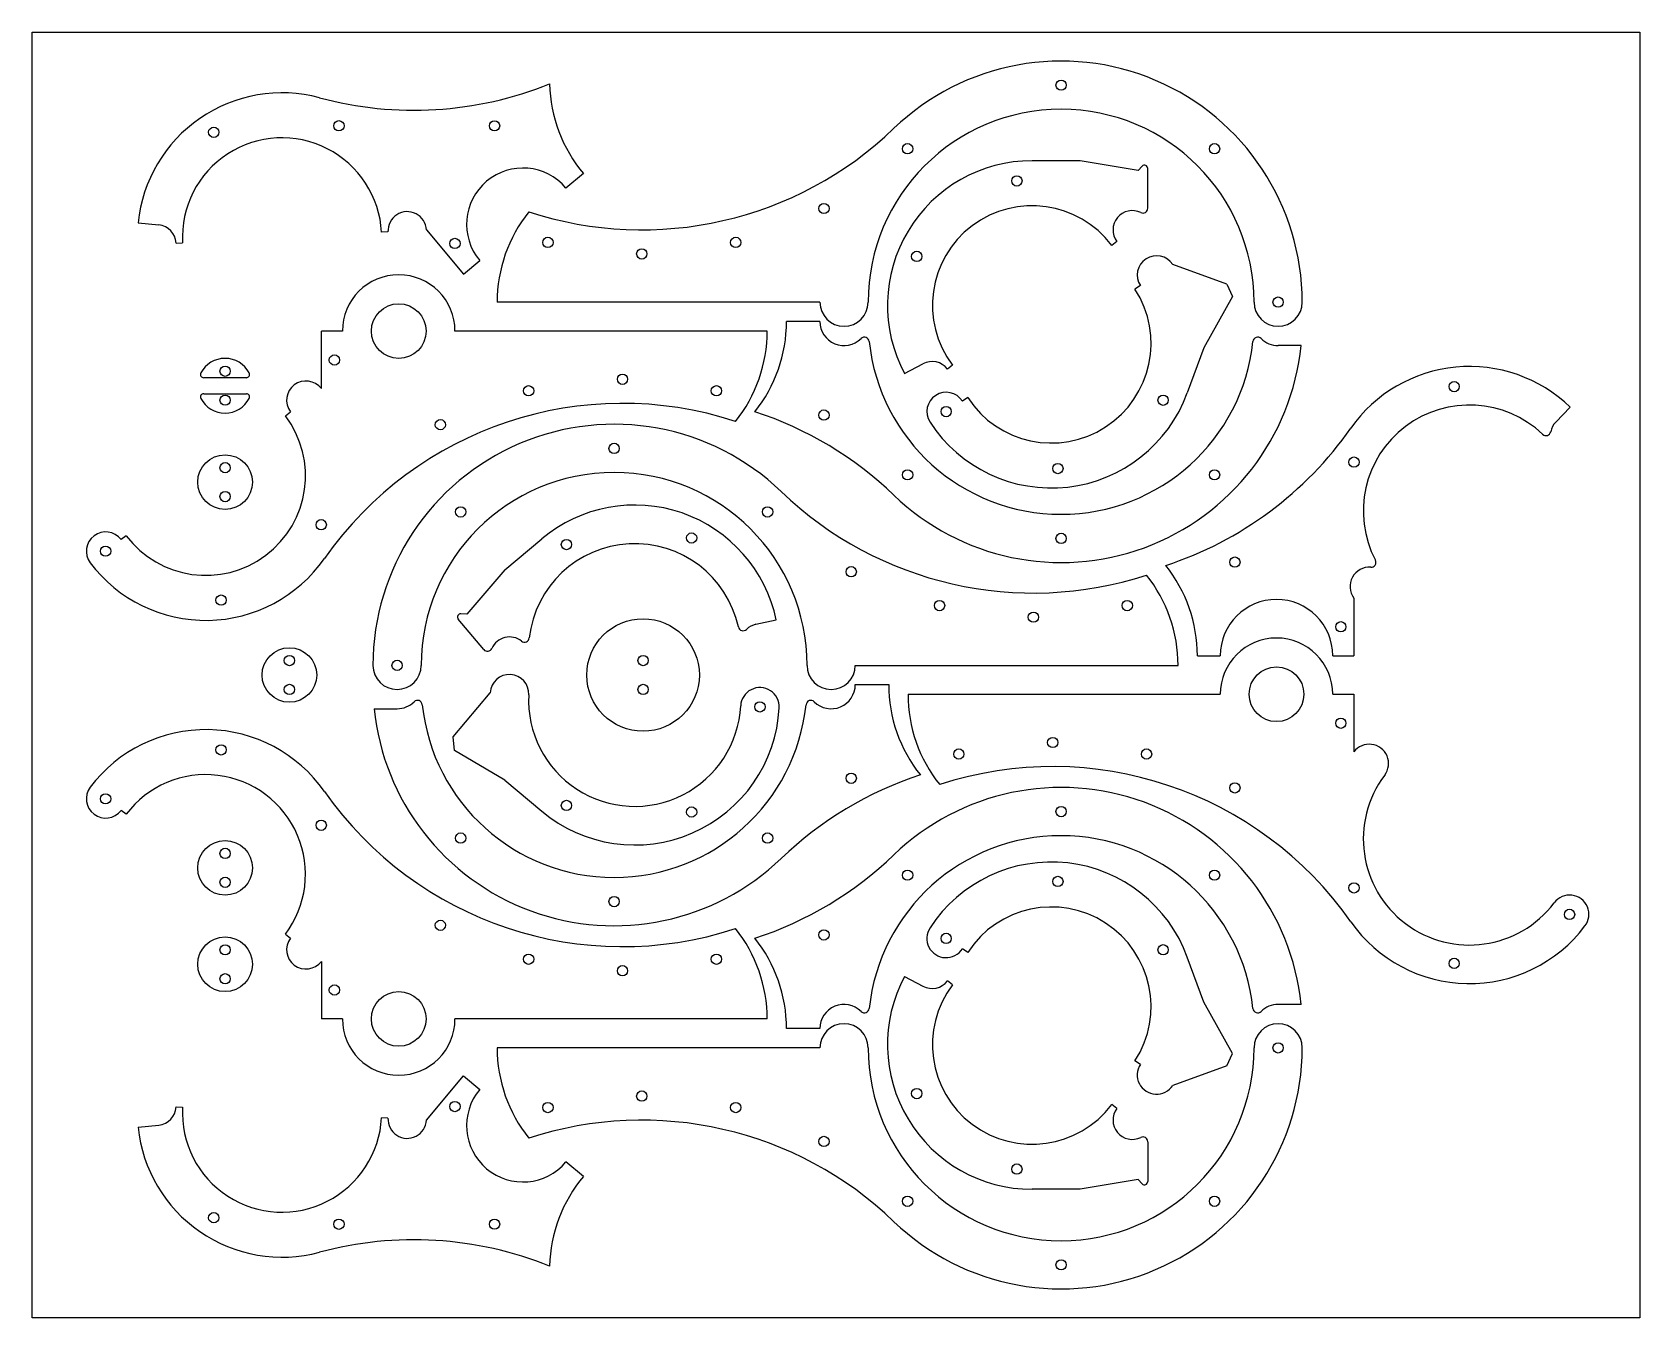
# Model space of a CAD drawing. Header units: millimetres. Extents: x 47 to 547, y 10 to 410.
import ezdxf

# ---------------------------------------------------------------- set-up
doc = ezdxf.new("R2010")
doc.units = ezdxf.units.MM
doc.layers.add('View', color=7, linetype='CONTINUOUS')

msp = doc.modelspace()

# ---------------------------------------------------------------- linework, layer by layer
at = {"layer": 'View'}
for p, q in [((47, 10), (47, 410)), ((47, 410), (547, 410)), ((547, 410), (547, 10)), ((372.939, 370), (358, 370)), ((390.939, 367), (372.939, 370)), ((218.45, 366.035), (213.006, 361.467)), ((392.232, 368.293), (390.939, 367)), ((393.939, 355.21), (393.939, 367.586)), ((79.9468, 350.71), (86.3775, 350.051)), ((157.667, 347.851), (155.67, 347.746)), ((169.651, 348.479), (181.168, 334.752)), ((91.7577, 344.396), (93.755, 344.501)), ((384.355, 344.86), (382.758, 343.656)), ((181.168, 334.752), (186.195, 338.97)), ((418.555, 331.563), (401.717, 337.692)), ((391.653, 331.156), (389.976, 330.067)), ((418.555, 331.563), (420.348, 327.718)), ((292, 326), (191.606, 326)), ((420.348, 327.718), (411.372, 311.83)), ((292, 320), (281.606, 320)), ((136.939, 299.082), (136.939, 317)), ((143.5, 317), (136.939, 317)), ((275.606, 317), (178.5, 317)), ((411.372, 311.83), (406.263, 297.792)), ((441.624, 312.5), (434.5, 312.5)), ((318.323, 303.77), (324.023, 306.82)), ((333.242, 306.344), (331.645, 305.14)), ((113.633, 302.5), (100.367, 302.5)), ((100.367, 297.5), (113.633, 297.5)), ((337.978, 296.299), (336.301, 295.21)), ((125.758, 290.656), (127.355, 291.86)), ((520.842, 288.65), (525.344, 293.288)), ((76.2423, 253.344), (74.645, 252.14)), ((194.033, 242.744), (205.477, 252.346)), ((194.033, 242.744), (182.173, 228.876)), ((458.061, 233.918), (458.061, 216)), ((187.453, 217.915), (179.498, 227.396)), ((182.173, 228.876), (180.351, 229.035)), ((272.117, 225.787), (278.443, 227.115)), ((409.394, 216), (416.5, 216)), ((451.5, 216), (458.061, 216)), ((303, 213), (403.394, 213)), ((303, 207), (313.394, 207)), ((177.946, 190.755), (189.464, 204.481)), ((319.394, 204), (416.5, 204)), ((451.5, 204), (458.061, 204)), ((458.061, 204), (458.061, 186.082)), ((153.376, 199.5), (160.5, 199.5)), ((178.316, 186.528), (177.946, 190.755)), ((194.033, 177.256), (178.316, 186.528)), ((194.033, 177.256), (205.477, 167.654)), ((76.2423, 166.656), (74.645, 167.86)), ((125.758, 129.344), (127.355, 128.14)), ((136.939, 120.918), (136.939, 103)), ((337.978, 123.701), (336.301, 124.79)), ((411.372, 108.17), (406.263, 122.208)), ((318.323, 116.23), (324.023, 113.18)), ((333.242, 113.656), (331.645, 114.86)), ((420.348, 92.2819), (411.372, 108.17)), ((441.624, 107.5), (434.5, 107.5)), ((143.5, 103), (136.939, 103)), ((275.606, 103), (178.5, 103)), ((292, 100), (281.606, 100)), ((292, 94), (191.606, 94)), ((418.555, 88.4368), (420.348, 92.2819)), ((169.651, 71.5214), (181.168, 85.2476)), ((181.168, 85.2476), (186.195, 81.03)), ((391.653, 88.844), (389.975, 89.9333)), ((418.555, 88.4368), (401.717, 82.3083)), ((91.7577, 75.6036), (93.755, 75.4989)), ((384.355, 75.1401), (382.758, 76.3437)), ((157.667, 72.1494), (155.67, 72.2541)), ((79.9468, 69.29), (86.3775, 69.9488)), ((393.939, 64.7902), (393.939, 52.4142)), ((218.45, 53.9645), (213.006, 58.5325)), ((372.939, 50), (358, 50)), ((390.939, 53), (372.939, 50)), ((392.232, 51.7071), (390.939, 53)), ((547, 10), (47, 10))]:
    msp.add_line(p, q, dxfattribs=at)
for centre, radius in [((367, 393.5), 1.6), ((103.472, 378.832), 1.6), ((142.418, 380.873), 1.6), ((190.8, 380.855), 1.6), ((319.27, 373.73), 1.6), ((414.73, 373.73), 1.6), ((353.247, 363.709), 1.6), ((293.262, 355.126), 1.6), ((178.495, 344.257), 1.6), ((207.412, 344.585), 1.6), ((265.801, 344.585), 1.6), ((236.606, 341), 1.6), ((322.1, 340.239), 1.6), ((161, 317), 8.5), ((434.5, 326), 1.6), ((107, 304.5), 1.6), ((141, 308), 1.6), ((201.412, 298.415), 1.6), ((230.606, 302), 1.6), ((259.801, 298.415), 1.6), ((489.247, 299.709), 1.6), ((107, 295.5), 1.6), ((398.726, 295.477), 1.6), ((293.262, 290.874), 1.6), ((331.269, 291.942), 1.6), ((173.951, 287.874), 1.6), ((228, 280.5), 1.6), ((107, 270), 8.5), ((107, 274.5), 1.6), ((366.018, 274.236), 1.6), ((458.1, 276.239), 1.6), ((319.27, 272.27), 1.6), ((414.73, 272.27), 1.6), ((107, 265.5), 1.6), ((180.27, 260.73), 1.6), ((275.73, 260.73), 1.6), ((136.9, 256.761), 1.6), ((69.8532, 248.529), 1.6), ((213.161, 250.582), 1.6), ((252.108, 252.624), 1.6), ((367, 252.5), 1.6), ((421.049, 245.126), 1.6), ((301.738, 242.126), 1.6), ((105.753, 233.291), 1.6), ((329.199, 231.585), 1.6), ((387.588, 231.585), 1.6), ((237, 210), 17.5), ((358.394, 228), 1.6), ((454, 225), 1.6), ((127, 210), 8.5), ((127, 214.5), 1.6), ((237, 214.5), 1.6), ((160.5, 213), 1.6), ((434, 204), 8.5), ((127, 205.5), 1.6), ((237, 205.5), 1.6), ((273.349, 200.085), 1.6), ((454, 195), 1.6), ((364.394, 189), 1.6), ((105.753, 186.709), 1.6), ((335.199, 185.415), 1.6), ((393.588, 185.415), 1.6), ((301.738, 177.874), 1.6), ((421.049, 174.874), 1.6), ((69.8532, 171.471), 1.6), ((213.161, 169.417), 1.6), ((252.108, 167.376), 1.6), ((367, 167.5), 1.6), ((136.9, 163.239), 1.6), ((180.27, 159.27), 1.6), ((275.73, 159.27), 1.6), ((107, 150), 8.5), ((107, 154.5), 1.6), ((107, 145.5), 1.6), ((319.27, 147.73), 1.6), ((366.018, 145.764), 1.6), ((414.73, 147.73), 1.6), ((458.1, 143.761), 1.6), ((228, 139.5), 1.6), ((525.147, 135.529), 1.6), ((173.951, 132.126), 1.6), ((293.262, 129.126), 1.6), ((107, 120), 8.5), ((107, 124.5), 1.6), ((331.269, 128.058), 1.6), ((398.726, 124.523), 1.6), ((201.412, 121.585), 1.6), ((259.801, 121.585), 1.6), ((489.247, 120.291), 1.6), ((107, 115.5), 1.6), ((230.606, 118), 1.6), ((141, 112), 1.6), ((161, 103), 8.5), ((434.5, 94), 1.6), ((236.606, 79), 1.6), ((322.1, 79.7615), 1.6), ((178.495, 75.7426), 1.6), ((207.412, 75.4153), 1.6), ((265.801, 75.4153), 1.6), ((293.262, 64.8743), 1.6), ((353.247, 56.2907), 1.6), ((319.27, 46.2703), 1.6), ((414.73, 46.2703), 1.6), ((103.472, 41.1683), 1.6), ((142.418, 39.1272), 1.6), ((190.8, 39.1447), 1.6), ((367, 26.5), 1.6)]:
    msp.add_circle(centre, radius, dxfattribs=at)
for centre, radius, start, end in [((367, 326), 75, 0, 133.862), ((124.712, 346.123), 45, 74.9782, 174.15), ((165.71, 498.897), 113.178, -105.022, -68.094), ((252.922, 394.961), 45, -178.636, -140), ((367, 326), 60, 0, -180), ((236.606, 461.678), 113.178, -108.094, -46.1378), ((124.712, 346.123), 31, 2.99999, -177), ((358, 325), 45, 90, -151.85), ((199.601, 350.219), 17.5, 40, -140), ((392.939, 367.586), 1, 0, 135), ((358, 325), 31, 37, -143), ((392.439, 355.21), 1.5, -116.034, 0), ((85.7659, 344.082), 6, 2.99999, 84.1501), ((163.659, 348.165), 6, 2.99999, -177), ((236.606, 326), 45, 141.364, 180), ((389.147, 348.471), 6, 63.9657, -143), ((396.685, 334.424), 6, 33, -147), ((161, 317), 17.5, 0, 180), ((363.977, 313.183), 31, -147, 33), ((299.5, 326), 7.5, 180, -0.000002), ((434.5, 326), 7.5, -180, -0.000001), ((236.606, 320), 45, -38.6363, 0), ((299.5, 320), 7.5, 180, -45.2751), ((230.606, 317), 45, -38.6363, 0), ((305.833, 313.606), 1.5, 5.9681, 134.725), ((428.167, 313.606), 1.5, 45.2751, 174.032), ((367, 320), 60, -174.032, -5.9681), ((367, 320), 75, -133.862, -5.73917), ((434.5, 320), 7.5, -134.725, -90), ((107, 300), 8.5, 27.8181, 152.182), ((326.853, 301.529), 6, 37, 118.15), ((494, 261), 45, 45.8499, 145.022), ((100.367, 303.5), 1, 152.182, -90), ((113.633, 303.5), 1, -90, 27.8181), ((132.147, 295.471), 6, 37, -143), ((100.367, 296.5), 1, 90, -152.182), ((107, 300), 8.5, -152.182, -27.8181), ((113.633, 296.5), 1, -27.8181, 90), ((331.269, 291.942), 6, 33, -147), ((363.977, 313.183), 45, -147, -20), ((101, 272), 31, -143, 37), ((230.606, 181.322), 113.178, 71.906, 145.022), ((236.606, 184.322), 113.178, 46.1379, 71.906), ((494, 261), 33, 46.3825, -152.382), ((228, 213), 75, 46.1379, 180), ((364.394, 351.678), 113.178, -71.906, -34.9783), ((517.8, 285.977), 1.5, -133.618, -11.5827), ((525.147, 284.471), 6, 135.85, 168.417), ((228, 213), 60, 0, 180), ((358.394, 348.678), 113.178, -133.862, -71.906), ((234.402, 217.874), 45, 11.8499, 130), ((69.8532, 248.529), 6, 37, -143), ((234.402, 217.874), 33, 12.3825, 173.618), ((101, 272), 45, -143, -34.9783), ((463.431, 245.007), 1.5, -94.4173, 27.6175), ((358.394, 213), 45, 0, 38.6363), ((364.394, 216), 45, 0, 38.6363), ((462.853, 237.529), 6, 85.5827, -143), ((434, 216), 17.5, 0, 180), ((180.264, 228.039), 1, 85, -140), ((273.349, 219.915), 6, 101.85, 134.417), ((195.456, 215.833), 6, 51.5827, 156.034), ((200.116, 221.709), 1.5, -128.417, -6.38248), ((268.1, 225.272), 1.5, -167.618, -45.5827), ((434, 204), 17.5, 0, 180), ((188.602, 218.88), 1.5, -140, -23.9657), ((160.5, 213), 7.5, 180, 0), ((195.456, 204.167), 6, -2.99983, 177), ((295.5, 213), 7.5, 180, 0), ((273.349, 200.085), 6, -3.00001, 177), ((295.5, 207), 7.5, -134.725, 0), ((358.394, 207), 45, -180, -141.364), ((160.5, 207), 7.5, -90, -45.2751), ((166.833, 200.606), 1.5, 5.9681, 134.725), ((228, 207), 60, -174.032, -5.9681), ((234.402, 202.126), 33, 177, -2.99998), ((289.167, 200.606), 1.5, 45.2751, 174.032), ((364.394, 204), 45, -180, -141.364), ((228, 207), 75, -174.261, -46.1379), ((234.402, 202.126), 45, -130, -3.00001), ((101, 148), 45, 34.9783, 143), ((462.853, 182.471), 6, -37, 143), ((364.394, 68.3216), 113.178, 34.9783, 108.094), ((69.8532, 171.471), 6, 143, -37), ((101, 148), 31, -37, 143), ((358.394, 71.3216), 113.178, 108.094, 133.862), ((367, 100), 75, 5.73917, 133.862), ((494, 159), 33, 143, -37), ((230.606, 238.678), 113.178, -145.022, -71.906), ((367, 100), 60, 5.9681, 174.032), ((236.606, 235.678), 113.178, -71.906, -46.1379), ((363.977, 106.817), 45, 20, 147), ((525.147, 135.529), 6, -37, 143), ((363.977, 106.817), 31, -33, 147), ((230.606, 103), 45, 0, 38.6363), ((331.269, 128.058), 6, 147, -33), ((494, 159), 45, -145.022, -37), ((132.147, 124.529), 6, 143, -37), ((236.606, 100), 45, 0, 38.6363), ((358, 95), 45, 151.85, -90), ((326.853, 118.471), 6, -118.15, -37), ((358, 95), 31, 143, -37), ((299.5, 100), 7.5, 45.2751, 180), ((305.833, 106.394), 1.5, -134.725, -5.9681), ((428.167, 106.394), 1.5, -174.032, -45.2751), ((434.5, 100), 7.5, 90, 134.725), ((161, 103), 17.5, 180, 0), ((299.5, 94), 7.5, 0.000002, 180), ((434.5, 94), 7.5, 0.000001, 180), ((236.606, 94), 45, -180, -141.364), ((367, 94), 60, 180, 0), ((367, 94), 75, -133.862, 0), ((396.685, 85.5762), 6, 147, -33), ((199.601, 69.7812), 17.5, 140, -40), ((85.7659, 75.9176), 6, -84.1501, -2.99999), ((124.712, 73.8765), 31, 177, -2.99999), ((389.147, 71.5292), 6, 143, -63.9657), ((163.659, 71.8354), 6, 177, -2.99999), ((236.606, -41.6784), 113.178, 46.1378, 108.094), ((124.712, 73.8765), 45, -174.15, -74.9782), ((392.439, 64.7902), 1.5, 0, 116.034), ((252.922, 25.0391), 45, 140, 178.636), ((392.939, 52.4142), 1, -135, 0), ((165.71, -78.8966), 113.178, 68.094, 105.022)]:
    msp.add_arc(centre, radius, start, end, dxfattribs=at)

doc.saveas('drawing.dxf')
